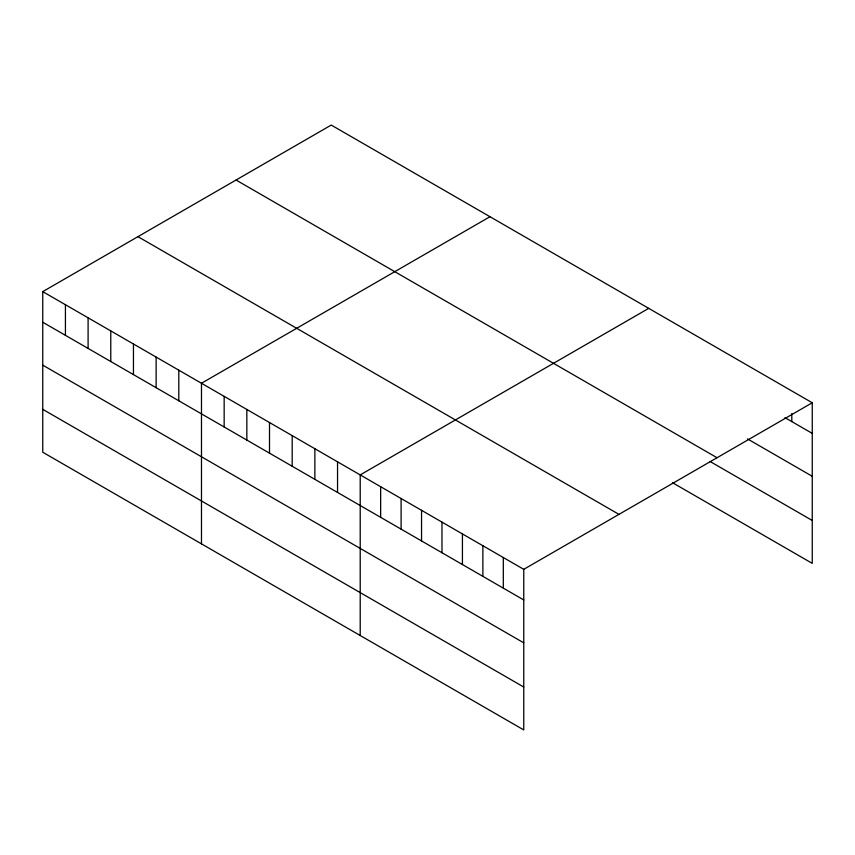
<?xml version="1.0" encoding="UTF-8"?>
<svg xmlns="http://www.w3.org/2000/svg" width="855" height="855" viewBox="0 0 855 855"><rect width="100%" height="100%" fill="white"/><g stroke="black" fill="none" stroke-linecap="round" stroke-linejoin="round"><path stroke-width="1.28" d="M42.75 291.63L523.762 569.334L523.762 729.935L42.75 452.231L42.75 291.63L331.238 125.065L812.25 402.769L812.25 563.37L672.554 482.722M489.979 216.71L201.481 383.264L201.481 543.865M648.71 308.356L360.212 474.91L360.212 635.511M523.762 569.334L812.25 402.769M784.997 417.657L812.25 433.389M747.516 438.914L812.25 476.288M236.044 180.031L717.046 457.735M710.035 461.465L812.25 520.481M137.954 236.664L618.956 514.368M42.75 322.239L523.762 599.954M42.75 365.138L523.762 642.842M42.75 409.331L523.762 687.035M791.805 413.596L791.805 421.59M503.317 557.535L503.317 588.144M482.872 545.725L482.872 576.345M462.427 533.926L462.427 564.546M441.982 522.127L441.982 552.736M421.547 510.317L421.547 540.937M401.102 498.518L401.102 529.138M380.657 486.719L380.657 517.328M337.543 461.818L337.543 492.437M314.864 448.725L314.864 479.345M292.186 435.633L292.186 466.253M269.507 422.541L269.507 453.161M246.839 409.449L246.839 440.069M224.16 396.357L224.16 426.976M178.802 370.183L178.802 400.792M156.134 357.091L156.134 387.7M133.455 343.999L133.455 374.608M110.776 330.906L110.776 361.515M88.097 317.814L88.097 348.423M65.429 304.722L65.429 335.331"/></g></svg>
